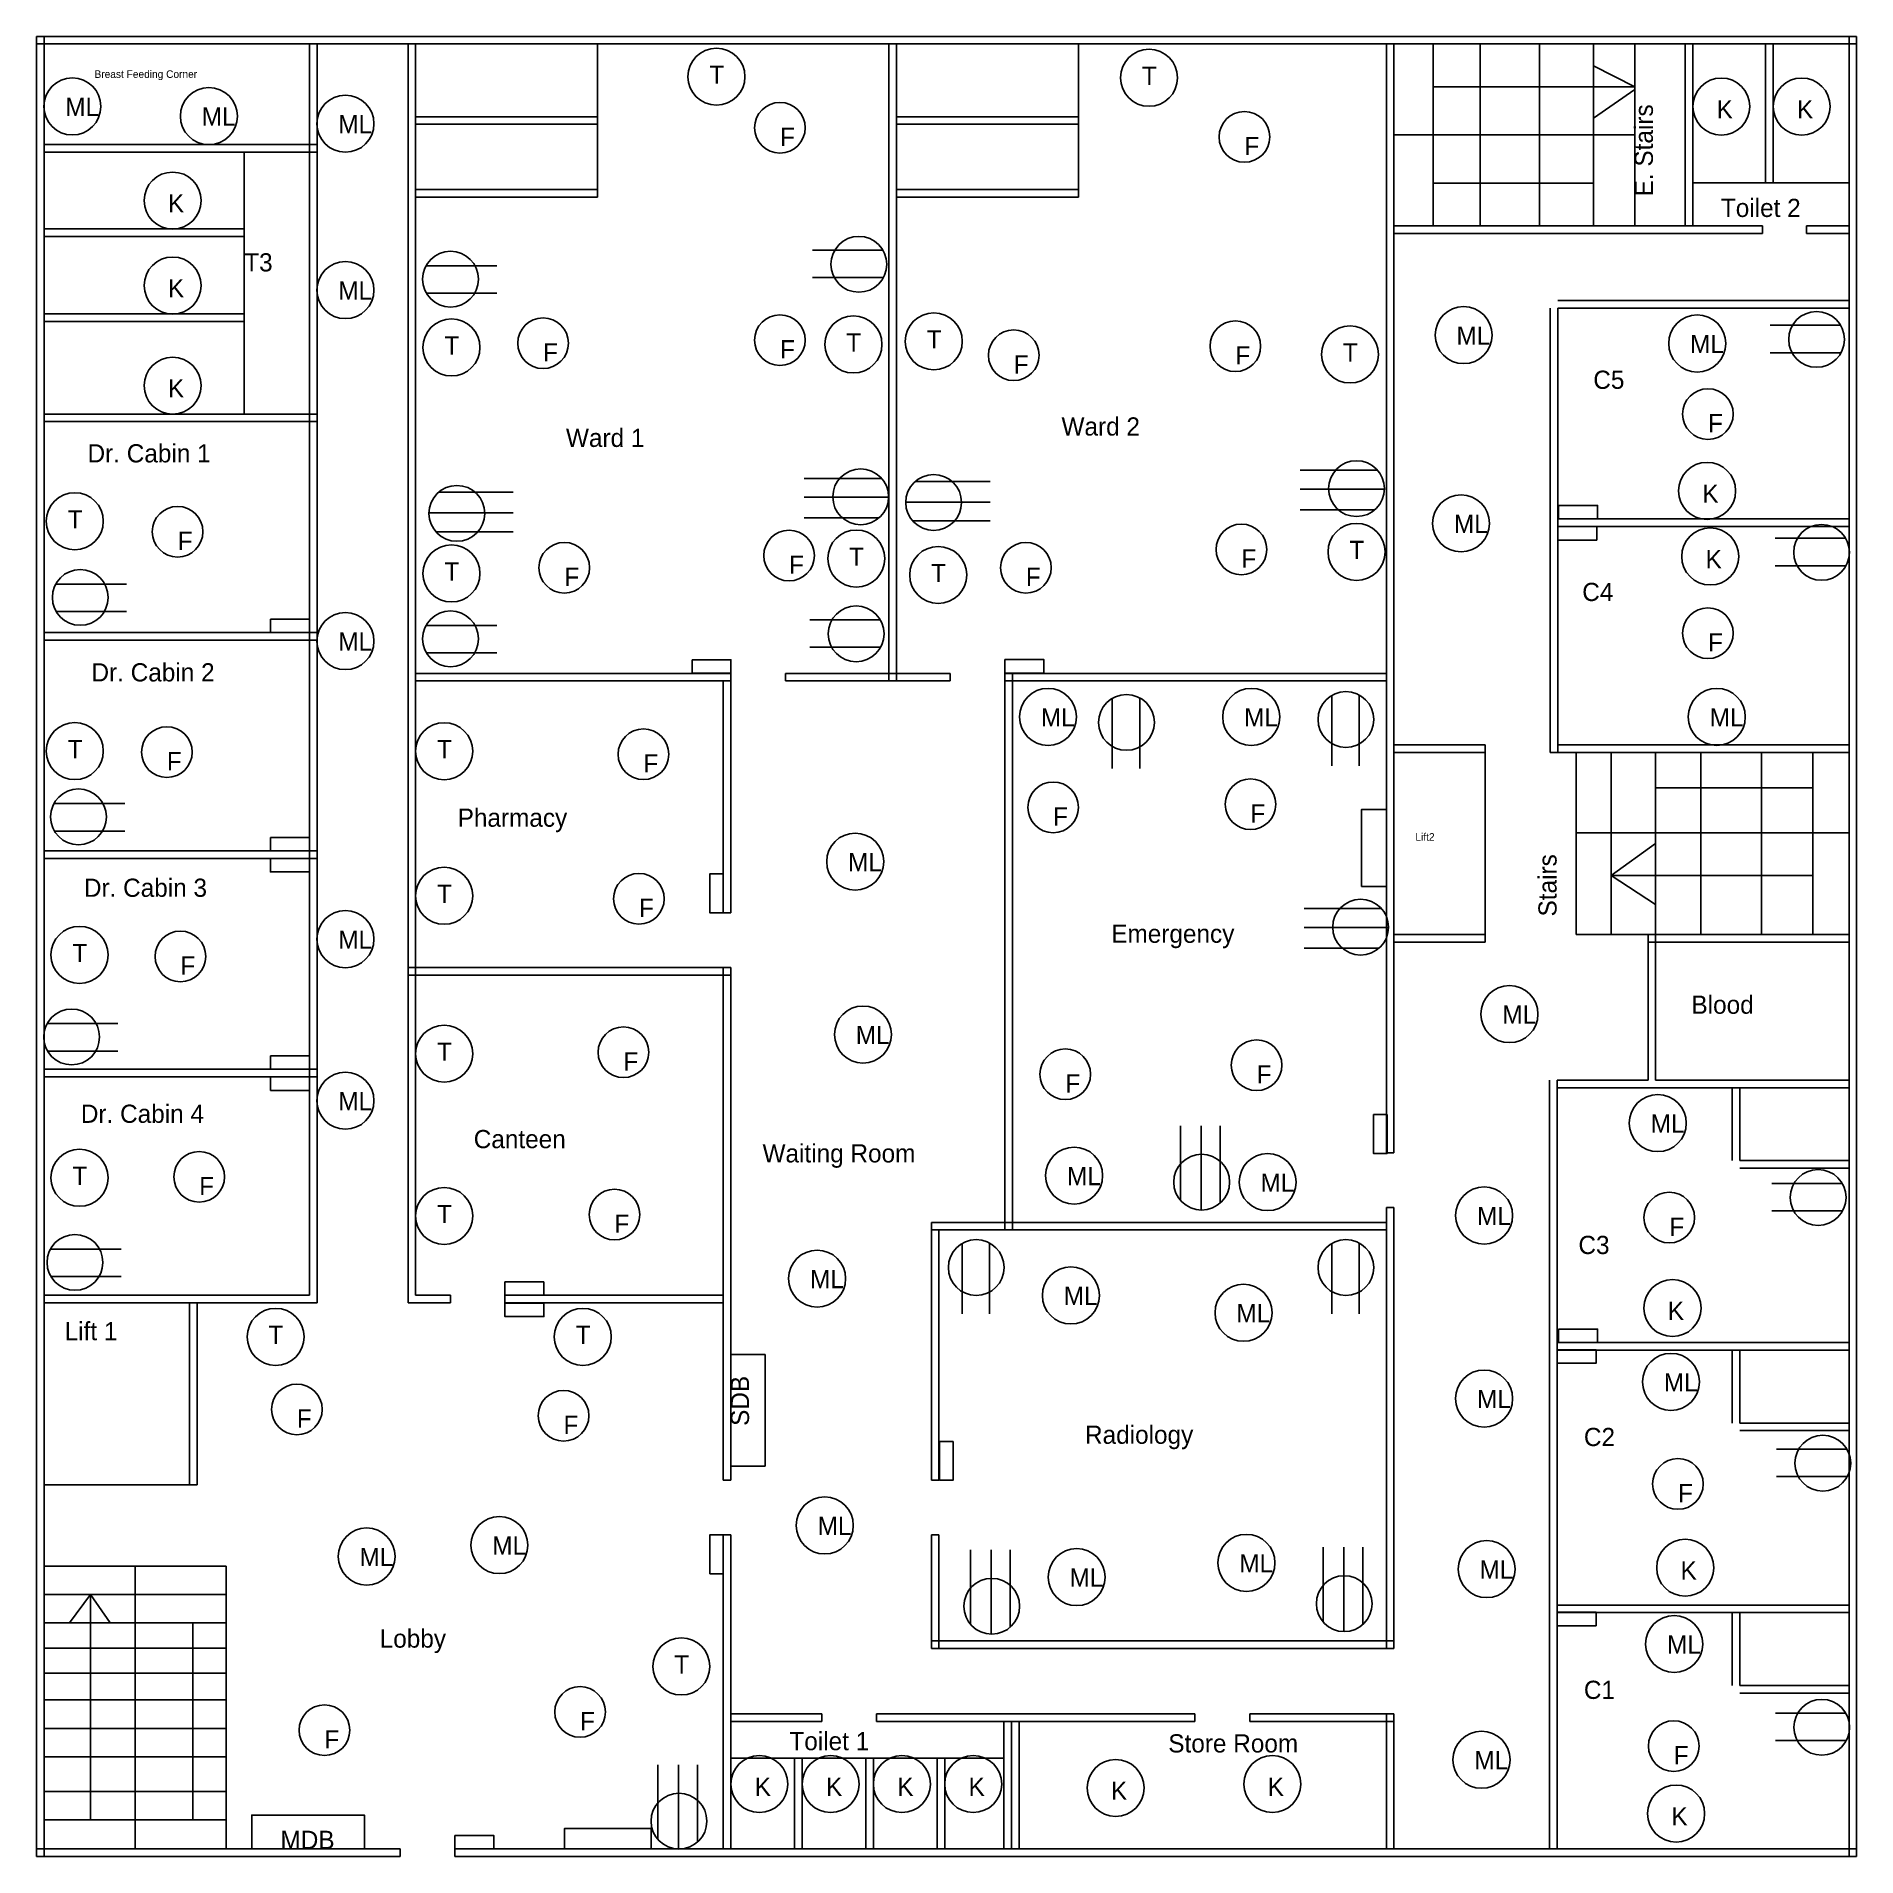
# Model space of a CAD drawing. Header units: feet. Extents: x 26 to 1226, y -1167 to 33.
import ezdxf

# ---------------------------------------------------------------- set-up
doc = ezdxf.new("R2010")
doc.units = ezdxf.units.FT
doc.header["$MEASUREMENT"] = 0

# ---------------------------------------------------------------- blocks, each defined once
blk = doc.blocks.new('f')
blk.add_circle((-578.4, -364.9), 16.7)
at = {"insert": (-578.4, -364.9), "char_height": 12, "width": 26.604, "attachment_point": 1}
blk.add_mtext('F', dxfattribs=at)
blk = doc.blocks.new('t')
blk.add_circle((-575.5, -514.4), 18.8)
at = {"insert": (-580.2, -507.1), "char_height": 12, "width": 42.223, "attachment_point": 1}
blk.add_mtext('T', dxfattribs=at)
blk = doc.blocks.new('ml')
blk.add_circle((-433.2, -515.9), 18.8)
at = {"insert": (-437.9, -510.2), "char_height": 12, "width": 42.223, "attachment_point": 1}
blk.add_mtext('ML', dxfattribs=at)
blk = doc.blocks.new('k')
blk.add_circle((-311.2, -514.4), 18.8)
at = {"insert": (-314.3, -510.2), "char_height": 12, "width": 42.223, "attachment_point": 1}
blk.add_mtext('K', dxfattribs=at)
blk = doc.blocks.new('s2')
for p, q in [((-479.7, -826.3), (-479.7, -779.7)), ((-461.6, -779.7), (-461.6, -826))]:
    blk.add_line(p, q)
blk.add_circle((-470.9, -810.2), 18.4)
blk = doc.blocks.new('3s')
for p, q in [((-163, -821), (-163, -771.7)), ((-149.4, -827.3), (-149.4, -771.7)), ((-136.9, -771.7), (-136.9, -822.6))]:
    blk.add_line(p, q)
blk.add_circle((-149.1, -808.9), 18.4)

msp = doc.modelspace()

# ---------------------------------------------------------------- linework, layer by layer
for p, q in [((26.3, 33.4), (1226.3, 33.4)), ((26.3, 33.4), (26.3, -1166.6)), ((26.3, 28.4), (1226.3, 28.4)), ((31.3, 33.4), (31.3, -1166.6)), ((31.3, 28.4), (271.3, 28.4)), ((31.3, 28.4), (211.3, 28.4)), ((206.3, 28.4), (206.3, -796.6)), ((211.3, 28.4), (211.3, -796.6)), ((271.3, 28.4), (271.3, -796.6)), ((276.3, 28.4), (276.3, -796.6)), ((276.3, 28.4), (276.3, -391.6)), ((276.3, 28.4), (396.3, 28.4)), ((276.3, 28.4), (276.3, -19.6)), ((396.3, 28.4), (396.3, -67.6)), ((588.3, -391.6), (588.3, 28.4)), ((593.3, -391.6), (593.3, 28.4)), ((593.3, 28.4), (713.3, 28.4)), ((593.3, 28.4), (593.3, -19.6)), ((713.3, 28.4), (713.3, -67.6)), ((916.3, -702.7), (916.3, 28.4)), ((921.3, 28.4), (921.3, -91.6)), ((921.3, -702.7), (921.3, 28.4)), ((947.1, 28.4), (947.1, -91.6)), ((978.1, 28.4), (978.1, -91.6)), ((1017.3, -91.6), (1017.3, 28.4)), ((1052.8, 28.4), (1052.8, -91.6)), ((1080, -31.6), (1080, 28.4)), ((1080, 28.4), (1080, -91.6)), ((1113.3, -91.6), (1113.3, 28.4)), ((1118.3, -91.6), (1118.3, 28.4)), ((1166.3, 28.4), (1166.3, -63.2)), ((1221.3, 28.4), (1171.3, 28.4)), ((1171.3, 28.4), (1171.3, -63.2)), ((1221.3, -1166.6), (1221.3, 33.4)), ((1226.3, -1166.6), (1226.3, 33.4)), ((1080, 0.1), (1052.8, 13.9)), ((1052.8, 13.9), (1052.8, -20.5)), ((947.1, -63.4), (947.1, 0.1)), ((947.1, 0.1), (1080, 0.1)), ((1052.8, -20.5), (1080, -1.6)), ((276.3, -19.6), (396.3, -19.6)), ((593.3, -19.6), (713.3, -19.6)), ((276.3, -24.6), (396.3, -24.6)), ((593.3, -24.6), (713.3, -24.6)), ((921.3, -31.6), (1080, -31.6)), ((31.3, -38), (211.3, -38)), ((31.3, -43), (211.3, -43)), ((31.3, -43), (31.3, -93.6)), ((163.3, -93.6), (163.3, -43)), ((163.3, -43), (163.3, -93.6)), ((396.3, -67.6), (276.3, -67.6)), ((396.3, -72.6), (396.3, -67.6)), ((713.3, -67.6), (593.3, -67.6)), ((713.3, -72.6), (713.3, -67.6)), ((1052.8, -63.4), (947.1, -63.4)), ((1171.3, -63.2), (1118.3, -63.2)), ((1118.3, -63.2), (1221.3, -63.2)), ((396.3, -72.6), (276.3, -72.6)), ((713.3, -72.6), (593.3, -72.6)), ((31.3, -93.6), (163.3, -93.6)), ((163.3, -93.6), (163.3, -149.6)), ((921.3, -91.6), (1113.3, -91.6)), ((1113.3, -91.6), (1164.3, -91.6)), ((1164.3, -91.6), (1164.3, -96.6)), ((1221.3, -91.6), (1193.2, -91.6)), ((1193.2, -91.6), (1193.2, -96.6)), ((31.3, -98.6), (163.3, -98.6)), ((921.3, -96.6), (1113.3, -96.6)), ((1113.3, -96.6), (1164.3, -96.6)), ((1221.3, -96.6), (1193.2, -96.6)), ((1029.3, -140.8), (1221.3, -140.8)), ((163.3, -149.6), (31.3, -149.6)), ((31.3, -149.6), (163.3, -149.6)), ((31.3, -154.6), (163.3, -154.6)), ((163.3, -149.6), (163.3, -215.6)), ((1024.3, -433.8), (1024.3, -145.8)), ((1029.3, -433.8), (1029.3, -145.8)), ((1029.3, -145.8), (1221.3, -145.8)), ((1024.3, -174.8), (1024.3, -438.8)), ((1029.3, -174.8), (1029.3, -438.8)), ((1029.3, -174.8), (1029.3, -265.8)), ((1221.3, -438.8), (1221.3, -174.8)), ((211.3, -215.6), (31.3, -215.6)), ((211.3, -220.6), (31.3, -220.6)), ((211.3, -364.6), (211.3, -220.6)), ((1029.3, -433.8), (1029.3, -265.8)), ((1029.8, -284.8), (1221.3, -284.8)), ((1029.8, -289.8), (1221.3, -289.8)), ((31.3, -359.6), (211.3, -359.6)), ((31.3, -508.6), (31.3, -364.6)), ((31.3, -364.6), (211.3, -364.6)), ((276.3, -386.6), (484.1, -386.6)), ((276.3, -391.6), (484.1, -391.6)), ((276.3, -391.6), (484.1, -391.6)), ((479.1, -544.5), (479.1, -391.6)), ((484.1, -391.6), (484.1, -386.6)), ((484.1, -544.5), (484.1, -391.6)), ((520.1, -386.6), (520.1, -391.6)), ((520.1, -386.6), (628.7, -386.6)), ((520.1, -391.6), (588.3, -391.6)), ((520.1, -391.6), (628.7, -391.6)), ((588.3, -391.6), (588.3, -391.6)), ((628.7, -386.6), (628.7, -391.6)), ((664.7, -386.6), (664.7, -753.5)), ((664.7, -386.6), (916.3, -386.6)), ((664.7, -391.6), (916.3, -391.6)), ((669.7, -386.6), (669.7, -753.5)), ((981.3, -433.8), (921.3, -433.8)), ((921.3, -438.8), (921.3, -558.8)), ((981.3, -438.8), (921.3, -438.8)), ((981.3, -438.8), (981.3, -433.8)), ((981.3, -433.8), (981.3, -563.8)), ((981.3, -558.8), (981.3, -438.8)), ((1024.3, -438.8), (1029.3, -438.8)), ((1041.3, -433.8), (1029.3, -433.8)), ((1029.3, -438.8), (1041.3, -438.8)), ((1221.3, -433.8), (1041.3, -433.8)), ((1041.3, -433.8), (1041.3, -433.8)), ((1221.3, -438.8), (1041.3, -438.8)), ((1041.3, -438.8), (1041.3, -498.8)), ((1064.5, -438.8), (1064.5, -558.8)), ((1093.8, -558.8), (1093.8, -438.8)), ((1093.8, -438.8), (1123.6, -438.8)), ((1123.6, -438.8), (1123.6, -558.8)), ((1163.6, -558.8), (1163.6, -438.8)), ((1163.6, -438.8), (1197.4, -438.8)), ((1197.4, -438.8), (1197.4, -558.8)), ((1093.8, -491.8), (1093.8, -462)), ((1093.8, -462), (1197.4, -462)), ((1197.4, -462), (1197.4, -519.9)), ((1221.3, -491.8), (1041.3, -491.8)), ((1041.3, -491.8), (1093.8, -491.8)), ((1221.3, -558.8), (1221.3, -491.8)), ((211.3, -503.6), (31.3, -503.6)), ((1041.3, -498.8), (1041.3, -558.8)), ((1064.5, -519.9), (1093.8, -498.8)), ((1093.8, -498.8), (1093.8, -539)), ((211.3, -508.6), (31.3, -508.6)), ((211.3, -652.6), (211.3, -508.6)), ((1197.4, -519.9), (1064.5, -519.9)), ((1093.8, -539), (1064.5, -519.9)), ((484.1, -544.5), (479.1, -544.5)), ((921.3, -558.8), (981.3, -558.8)), ((921.3, -563.8), (981.3, -563.8)), ((1041.3, -558.8), (1221.3, -558.8)), ((1064.5, -558.8), (1093.8, -558.8)), ((1088.8, -558.8), (1088.8, -642.8)), ((1088.8, -563.8), (1221.3, -563.8)), ((1093.8, -558.8), (1093.8, -642.8)), ((1123.6, -558.8), (1163.6, -558.8)), ((1197.4, -558.8), (1221.3, -558.8)), ((271.3, -580.5), (484.1, -580.5)), ((271.3, -585.5), (484.1, -585.5)), ((479.1, -801.6), (479.1, -580.5)), ((484.1, -801.6), (484.1, -580.5)), ((31.3, -647.6), (211.3, -647.6)), ((1088.8, -642.8), (1088.8, -654.8)), ((1093.8, -642.8), (1093.8, -654.8)), ((31.3, -796.6), (31.3, -652.6)), ((31.3, -652.6), (211.3, -652.6)), ((1023.8, -654.8), (1023.8, -1161.6)), ((1088.8, -654.8), (1028.8, -654.8)), ((1028.8, -654.8), (1028.8, -1161.6)), ((1093.8, -659.8), (1028.8, -659.8)), ((1028.8, -659.8), (1028.8, -827.8)), ((1093.8, -654.8), (1221.3, -654.8)), ((1093.8, -659.8), (1221.3, -659.8)), ((1144.3, -659.8), (1144.3, -707.8)), ((1221.3, -659.8), (1149.3, -659.8)), ((1149.3, -659.8), (1149.3, -707.8)), ((921.3, -702.7), (916.3, -702.7)), ((1149.3, -707.8), (1221.3, -707.8)), ((1149.3, -712.8), (1221.3, -712.8)), ((916.3, -801.6), (916.3, -738.7)), ((916.3, -738.7), (921.3, -738.7)), ((921.3, -801.6), (921.3, -738.7)), ((616.3, -748.5), (916.3, -748.5)), ((616.3, -748.5), (616.3, -753.5)), ((616.3, -753.5), (916.3, -753.5)), ((616.3, -918.5), (616.3, -753.5)), ((621.3, -918.5), (621.3, -753.5)), ((31.3, -796.6), (127.3, -796.6)), ((31.3, -796.6), (206.3, -796.6)), ((31.3, -1161.6), (31.3, -801.6)), ((31.3, -801.6), (211.3, -801.6)), ((31.3, -801.6), (127.3, -801.6)), ((127.3, -801.6), (127.3, -921.6)), ((132.3, -801.6), (132.3, -921.6)), ((211.3, -796.6), (211.3, -801.6)), ((271.3, -796.6), (271.3, -801.6)), ((271.3, -801.6), (299.2, -801.6)), ((276.3, -796.6), (299.2, -796.6)), ((299.2, -796.6), (299.2, -801.6)), ((335.2, -801.6), (335.2, -796.6)), ((335.2, -796.6), (359.1, -796.6)), ((335.2, -801.6), (359.1, -801.6)), ((359.1, -796.6), (479.1, -796.6)), ((359.1, -801.6), (479.1, -801.6)), ((479.1, -796.6), (479.1, -801.6)), ((479.1, -801.6), (479.1, -918.5)), ((484.1, -801.6), (484.1, -918.5)), ((916.3, -1029.5), (916.3, -801.6)), ((921.3, -1029.5), (921.3, -801.6)), ((1028.8, -827.8), (1221.3, -827.8)), ((1221.3, -827.8), (1221.3, -1000.8)), ((1028.8, -832.8), (1221.3, -832.8)), ((1144.3, -832.8), (1144.3, -880.8)), ((1221.3, -832.8), (1149.3, -832.8)), ((1149.3, -832.8), (1149.3, -880.8)), ((1149.3, -880.8), (1221.3, -880.8)), ((1149.3, -885.8), (1221.3, -885.8)), ((127.3, -921.6), (31.3, -921.6)), ((132.3, -921.6), (127.3, -921.6)), ((479.1, -918.5), (484.1, -918.5)), ((616.3, -918.5), (621.3, -918.5)), ((479.1, -954.5), (484.1, -954.5)), ((479.1, -954.5), (479.1, -1161.6)), ((484.1, -954.5), (484.1, -1161.6)), ((616.3, -1029.5), (616.3, -954.5)), ((616.3, -954.5), (621.3, -954.5)), ((621.3, -1029.5), (621.3, -954.5)), ((91.3, -975.1), (31.3, -975.1)), ((91.3, -975.1), (118, -975.1)), ((91.3, -975.1), (91.3, -1161.6)), ((118, -975.1), (125.3, -975.1)), ((151.3, -975.1), (125.3, -975.1)), ((151.3, -975.1), (151.3, -1161.6)), ((151.3, -993.8), (31.3, -993.8)), ((61.9, -993.8), (48.1, -1012.5)), ((61.9, -1142.4), (61.9, -993.8)), ((75, -1012.5), (61.9, -993.8)), ((1221.3, -1000.8), (1028.8, -1000.8)), ((1221.3, -1005.8), (1028.8, -1005.8)), ((1144.3, -1005.8), (1144.3, -1053.8)), ((1221.3, -1005.8), (1149.3, -1005.8)), ((1149.3, -1005.8), (1149.3, -1053.8)), ((151.3, -1012.5), (31.3, -1012.5)), ((48.1, -1012.5), (75, -1012.5)), ((129.3, -1012.5), (129.3, -1142.4)), ((31.3, -1029.2), (151.3, -1029.2)), ((916.3, -1024.5), (616.3, -1024.5)), ((916.3, -1029.5), (616.3, -1029.5)), ((916.3, -1024.5), (921.3, -1024.5)), ((916.3, -1029.5), (921.3, -1029.5)), ((151.3, -1045.7), (31.3, -1045.7)), ((1149.3, -1053.8), (1221.3, -1053.8)), ((151.3, -1063.4), (31.3, -1063.4)), ((1149.3, -1058.8), (1221.3, -1058.8)), ((484.1, -1072.6), (544.1, -1072.6)), ((484.1, -1161.6), (484.1, -1077.6)), ((484.1, -1077.6), (544.1, -1077.6)), ((544.1, -1072.6), (544.1, -1077.6)), ((544.1, -1077.6), (544.1, -1077.6)), ((664.1, -1072.6), (580.1, -1072.6)), ((580.1, -1072.6), (580.1, -1077.6)), ((664.1, -1077.6), (580.1, -1077.6)), ((664.1, -1072.6), (790.1, -1072.6)), ((664.1, -1161.6), (664.1, -1077.6)), ((664.1, -1077.6), (790.1, -1077.6)), ((669.1, -1161.6), (669.1, -1077.6)), ((674.1, -1161.6), (674.1, -1077.6)), ((790.1, -1072.6), (790.1, -1072.6)), ((790.1, -1077.6), (790.1, -1072.6)), ((916.3, -1072.6), (826.3, -1072.6)), ((826.3, -1072.6), (826.3, -1072.6)), ((826.3, -1077.6), (826.3, -1072.6)), ((916.3, -1077.6), (826.3, -1077.6)), ((916.3, -1161.6), (916.3, -1072.6)), ((916.3, -1161.6), (916.3, -1072.6)), ((916.3, -1072.6), (921.3, -1072.6)), ((916.3, -1077.6), (921.3, -1077.6)), ((921.3, -1161.6), (921.3, -1072.6)), ((151.3, -1082.1), (31.3, -1082.1)), ((151.3, -1100.8), (31.3, -1100.8)), ((484.1, -1101.7), (526.1, -1101.7)), ((526.1, -1101.7), (526.1, -1161.6)), ((526.1, -1101.7), (531.1, -1101.7)), ((531.1, -1101.7), (531.1, -1161.6)), ((531.1, -1101.7), (573.1, -1101.7)), ((573.1, -1101.7), (573.1, -1161.6)), ((573.1, -1101.7), (578.1, -1101.7)), ((578.1, -1101.7), (578.1, -1161.6)), ((578.1, -1101.7), (620.1, -1101.7)), ((620.1, -1101.7), (620.1, -1161.6)), ((620.1, -1101.7), (625.1, -1101.7)), ((625.1, -1101.7), (625.1, -1161.6)), ((625.1, -1101.7), (664.1, -1101.7)), ((151.3, -1123.7), (31.3, -1123.7)), ((125.3, -1123.7), (57.4, -1123.7)), ((151.3, -1142.4), (31.3, -1142.4)), ((129.3, -1142.4), (61.9, -1142.4)), ((26.3, -1161.6), (266.2, -1161.6)), ((26.3, -1161.6), (31.3, -1161.6)), ((31.3, -1161.6), (211.3, -1161.6)), ((266.2, -1166.6), (266.2, -1161.6)), ((302.2, -1161.6), (302.2, -1166.6)), ((302.2, -1161.6), (1226.3, -1161.6)), ((484.1, -1161.6), (664.1, -1161.6)), ((1221.3, -1161.6), (921.3, -1161.6)), ((26.3, -1166.6), (266.2, -1166.6)), ((302.2, -1166.6), (1226.3, -1166.6))]:
    msp.add_line(p, q)
for points in [[(1029.8, -275.9), (1055.5, -275.9), (1055.5, -284.8), (1029.8, -284.8)], [(1029.3, -289.8), (1055, -289.8), (1055, -298.7), (1029.3, -298.7)], [(180.6, -350.8), (206.3, -350.8), (206.3, -359.6), (180.6, -359.6)], [(458.6, -377.6), (484.2, -377.6), (484.2, -386.4), (458.6, -386.4)], [(664.8, -377.5), (690.5, -377.5), (690.5, -386.4), (664.8, -386.4)], [(916.3, -476.3), (899.9, -476.3), (899.9, -527), (916.3, -527)], [(916.3, -476.3), (916.3, -476.3), (916.3, -520.5), (916.3, -520.5)], [(180.6, -494.8), (206.3, -494.8), (206.3, -503.6), (180.6, -503.6)], [(180.6, -508.6), (206.3, -508.6), (206.3, -517.5), (180.6, -517.5)], [(479.1, -518.8), (479.1, -544.4), (470.2, -544.4), (470.2, -518.8)], [(180.7, -638.8), (206.4, -638.8), (206.4, -647.6), (180.7, -647.6)], [(180.7, -652.6), (206.4, -652.6), (206.4, -661.5), (180.7, -661.5)], [(916.7, -677.5), (916.7, -703.2), (907.8, -703.2), (907.8, -677.5)], [(335.2, -787.8), (360.8, -787.8), (360.8, -796.6), (335.2, -796.6)], [(335.2, -801.7), (360.9, -801.7), (360.9, -810.6), (335.2, -810.6)], [(1029.8, -818.9), (1055.5, -818.9), (1055.5, -827.8), (1029.8, -827.8)], [(484.1, -835.7), (506.7, -835.7), (506.7, -909.2), (484.1, -909.2)], [(1028.8, -832.5), (1054.5, -832.5), (1054.5, -841.4), (1028.8, -841.4)], [(630.6, -892.9), (630.6, -918.5), (621.7, -918.5), (621.7, -892.9)], [(479.1, -954.5), (479.1, -980.2), (470.3, -980.2), (470.3, -954.5)], [(1028.8, -1005.6), (1054.5, -1005.6), (1054.5, -1014.5), (1028.8, -1014.5)], [(168.3, -1161.6), (242.5, -1161.6), (242.5, -1139.3), (168.3, -1139.3)], [(374.4, -1161.6), (431.5, -1161.6), (431.5, -1148.2), (374.4, -1148.2)], [(302.2, -1152.8), (327.9, -1152.8), (327.9, -1161.6), (302.2, -1161.6)]]:
    msp.add_lwpolyline(points, close=True)

# ---------------------------------------------------------------- block references
for name, p in [('t', (1050.1, 521.2)), ('t', (1335.3, 520.5)), ('ml', (483.2, 503.1)), ('k', (1448.3, 501.5)), ('k', (1501.3, 501.5)), ('ml', (573.2, 496.7)), ('ml', (663.2, 491.7)), ('f', (1094.9, 338)), ('f', (1401.1, 332)), ('k', (427.3, 439.5)), ('k', (427.3, 383.5)), ('ml', (663.2, 382)), ('t', (875.4, 342.7)), ('f', (938.7, 196)), ('f', (1094.9, 198)), ('t', (1140.4, 344.7)), ('t', (1193.4, 346.7)), ('f', (1395.1, 194)), ('ml', (1400.4, 352.3)), ('ml', (1554.4, 346.8)), ('f', (1249, 188)), ('t', (1467.8, 338.1)), ('k', (427.3, 317.5)), ('f', (1706.7, 149.3)), ('k', (1438.9, 248.1)), ('t', (627.1, 228.1)), ('ml', (1398.7, 228.2)), ('f', (697.8, 71.7)), ('t', (1472.1, 207.9)), ('f', (1100.9, 56)), ('t', (1142.3, 203.5)), ('f', (1399.1, 60)), ('k', (1441, 204.9)), ('t', (875.4, 193.7)), ('f', (952.7, 48)), ('t', (1196.3, 192.7)), ('f', (1257, 48)), ('ml', (663.2, 150.6)), ('f', (1706.7, 4.8)), ('ml', (1126.4, 100.6)), ('ml', (1260.4, 100.6)), ('ml', (1567.3, 100.6)), ('t', (627.1, 76.6)), ('t', (870.6, 76.5)), ('f', (690.7, -73.6)), ('f', (1004.9, -75)), ('f', (1275, -110)), ('f', (1405.1, -108)), ('ml', (999.3, 5.2)), ('t', (870.6, -18.8)), ('f', (1001.9, -170.3)), ('ml', (663.2, -45.9)), ('t', (630.2, -57.8)), ('f', (699.6, -208.3)), ('ml', (1430.6, -95.3)), ('ml', (1004.4, -108.8)), ('t', (870.6, -122.9)), ('f', (991.7, -271.5)), ('f', (1283, -286)), ('f', (1409.1, -280)), ('ml', (663.2, -152.4)), ('ml', (1528.4, -167.2)), ('3s', (943.6, 86.9)), ('t', (630.2, -204.7)), ('f', (712, -353.6)), ('ml', (1143.6, -201.8)), ('ml', (1271.2, -206.1)), ('t', (870.6, -229.9)), ('f', (985.8, -378.5)), ('ml', (1413.9, -228.1)), ('f', (1681.2, -380.5)), ('ml', (974.2, -269.7)), ('ml', (1141.5, -280.8)), ('ml', (1255.3, -292.2)), ('k', (1416.1, -290.6)), ('t', (759.5, -309.6)), ('t', (962, -309.6)), ('ml', (1537.1, -337.8)), ('ml', (1413.9, -348.8)), ('f', (776.4, -506.9)), ('f', (952.2, -511.1)), ('f', (1686.9, -556.1)), ('ml', (979.2, -432.4)), ('ml', (764.7, -445.4)), ('ml', (677.2, -452.9)), ('ml', (1257.2, -457.1)), ('ml', (1415.6, -461.2)), ('k', (1424.5, -461.8)), ('3s', (805.2, -192.7)), ('ml', (1145.3, -466.5)), ('3s', (1037.6, -191)), ('ml', (1539.2, -510.6)), ('t', (1027, -526.9)), ('f', (963.1, -706.4)), ('f', (794.6, -718.4)), ('f', (1684.1, -728.9)), ('ml', (1412.2, -586.9)), ('k', (814.1, -604.4)), ('k', (861.1, -604.4)), ('k', (908.1, -604.4)), ('k', (955.1, -604.4)), ('k', (1049, -607)), ('k', (1152.3, -604.4)), ('3s', (599, -334.4)), ('k', (1418.5, -623.9))]:
    msp.add_blockref(name, p)
for name, p, rotation in [('s2', (-241.7, 354), 90), ('s2', (1109.5, -597.6), 270), ('s2', (389.7, 304.5), 90), ('3s', (-239.2, -121.1), 90), ('3s', (87.7, -115.7), 90), ('3s', (1112.4, -430.2), 270), ('3s', (1426.7, -423), 270), ('s2', (393, 164.1), 90), ('s2', (865.4, -807.4), 270), ('s2', (1109.5, -834.7), 270), ('s2', (-243.5, 110.4), 90), ('s2', (274, -1229.1), 180), ('s2', (418.7, -1227.2), 180), ('s2', (864.2, -952.1), 270), ('3s', (90.4, -404.8), 90), ('s2', (859.7, -1097.2), 270), ('s2', (390.7, -261.2), 90), ('s2', (861.9, -1245.8), 270), ('s2', (175, -1588.5), 180), ('s2', (418.7, -1588.5), 180), ('s2', (393.8, -436.4), 90), ('s2', (393.1, -610.5), 90)]:
    msp.add_blockref(name, p, dxfattribs=dict(rotation=rotation))

# ---------------------------------------------------------------- texts
at = {"attachment_point": 1}
for s, insert, char_height, width in [('Breast Feeding Corner', (64.6, 11), 5, 180), ('Toilet 2', (1136.8, -73.7), 12, 116.111), ('T3', (163.3, -109.6), 12, 116.111), ('C5', (1052.7, -187), 12, 116.111), ('Ward 1', (375.4, -225.3), 12, 116.111), ('Ward 2', (702.1, -217.8), 12, 116.111), ('Dr. Cabin 1', (60, -235.5), 12, 116.111), ('C4', (1045.4, -326.9), 12, 116.111), ('Dr. Cabin 2', (62.6, -379.9), 12, 116.111), ('Pharmacy', (304, -475.7), 12, 116.111), ('Lift2', (935.4, -491.9), 5, 60), ('Dr. Cabin 3', (57.6, -521.9), 12, 116.111), ('Emergency', (734.9, -552.2), 12, 116.111), ('Blood ', (1117.4, -599), 12, 116.111), ('Dr. Cabin 4', (55.6, -670.9), 12, 116.111), ('Canteen', (314.6, -687.6), 12, 116.111), ('Waiting Room', (505, -697), 12, 198.84), ('C3', (1042.9, -757.4), 12, 116.111), ('Lift 1', (44.9, -814.2), 12, 82.34), ('Radiology', (717.6, -882.5), 12, 116.111), ('C2', (1046.5, -884), 12, 116.111), ('Lobby', (252.6, -1016.9), 12, 116.111), ('C1', (1046.5, -1050.7), 12, 116.111), ('Toilet 1', (522.7, -1084.5), 12, 116.111), ('Store Room', (772.5, -1086), 12, 116.111), ('MDB', (187.2, -1149.6), 12, 116.111)]:
    msp.add_mtext(s, dxfattribs=dict(at, insert=insert, char_height=char_height, width=width))
at = {"char_height": 12, "width": 116.111, "attachment_point": 1, "rotation": 90}
for s, insert in [('E. Stairs', (1080, -72.1)), (' Stairs', (1016.5, -551.3)), ('SDB', (484.1, -882.7))]:
    msp.add_mtext(s, dxfattribs=dict(at, insert=insert))

doc.saveas('drawing.dxf')
